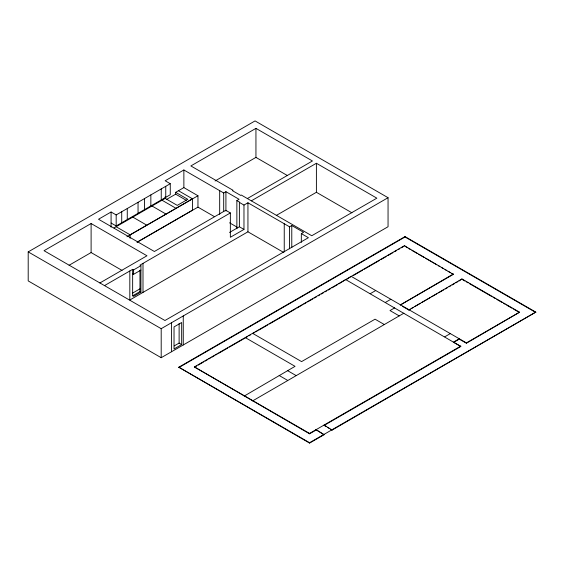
<?xml version="1.0" encoding="UTF-8"?>
<svg xmlns="http://www.w3.org/2000/svg" width="564" height="564" viewBox="0 0 564 564"><rect width="100%" height="100%" fill="white"/><g stroke="black" fill="none" stroke-linecap="round" stroke-linejoin="round"><path stroke-width="0.85" d="M28.2 251.889L255.055 120.915L388.053 197.703L388.053 226.728L161.198 357.703L28.2 280.914L28.2 251.889L161.198 328.678L388.053 197.703M99.898 282.952L146.971 255.781L91.107 223.527L44.041 250.705L164.949 320.507L308.395 237.691L301.331 233.616L301.331 242.407M111.087 223.02L116.177 225.96L170.265 194.728L170.265 183.709L116.177 214.933L111.087 212.001L98.524 219.248L154.388 251.495L225.762 210.287L230.359 212.938L230.359 237.282L243.972 229.421L243.972 205.077L239.383 202.427L239.383 226.77L229.548 232.446M236.866 228.716L236.866 200.572L239.094 199.289L225.917 191.682L223.689 192.966L183.871 169.975L165.174 180.769L170.265 183.709M247.356 198.549L312.435 160.98L255.943 128.366L190.865 165.936L233.01 190.265L232.375 190.632L240.645 195.412L241.286 195.045L311.772 235.738L376.851 198.168L316.397 163.264L251.318 200.84M113.956 227.976L165.174 198.401L177.265 205.381L187.77 199.325L175.679 192.338L175.679 194.178L186.254 200.283M175.679 192.338L183.871 187.608L197.957 195.743L197.957 207.129L137.51 242.034M166.676 199.374L175.679 194.178M69.09 265.263L91.107 252.552L122.057 270.424M215.081 180.981L255.943 157.391L287.577 175.651M116.113 226.728L130.108 234.814L192.472 198.81L192.472 210.196L136.953 242.252M126.928 236.746L197.957 195.743M239.383 202.427L239.728 202.222L236.866 200.572M104.495 285.61L132.646 269.352L133.605 269.902L140.922 265.679L140.922 292.131L133.605 296.354L132.646 295.804L132.646 269.352M230.359 212.938L139.964 265.129L140.922 265.679M243.972 205.077L247.941 202.786L289.551 226.813L291.778 225.529L303.559 232.326L301.331 233.616M132.646 273.759L133.605 274.308L140.922 270.086M132.547 293.132L140.133 288.747M132.646 295.804L139.964 291.581L140.922 292.131M283.488 252.334L247.941 231.811L129.819 300.006L129.819 270.981M276.289 215.448L316.397 192.289L351.915 212.797M174.262 345.887L179.119 343.081L181.664 344.555L181.664 322.509L174.029 326.916L174.029 348.961L181.664 344.555M324.088 434.71L316.037 429.69L324.088 434.71L309.58 443.085L178.809 367.213L405.03 236.612L535.8 312.111L332.133 430.064L330.673 429.218M178.809 367.587L405.03 236.979L535.8 312.477M316.037 430.064L309.558 433.808L194.376 366.938L404.374 245.7L453.357 274.351L400.207 305.039L453.357 273.984M194.376 367.305L196.653 365.994M198.175 365.112L203.484 362.046M205.007 361.171L207.284 359.86M208.8 358.979L210.316 358.105M211.838 357.231L214.116 355.912M215.631 355.038L217.147 354.157M218.67 353.283L227.778 348.023M229.294 347.149L244.473 338.386M247.441 336.673L245.234 337.942L245.234 337.575L295.05 366.339L244.198 396.069M248.914 335.82L250.388 334.967M254.124 332.816L252.594 333.698L252.594 333.331L301.585 361.609L375.06 319.189L384.288 324.519M255.647 331.935L257.17 331.054M258.7 330.173L267.858 324.885M269.38 324.004L295.324 309.03M296.847 308.148L302.191 305.061M303.714 304.179L306.005 302.861M307.528 301.98L312.872 298.899M314.395 298.018L316.686 296.692M318.209 295.811L319.739 294.93M321.261 294.048L323.553 292.73M325.075 291.849L326.605 290.968M328.128 290.086L330.419 288.768M331.942 287.887L337.286 284.799M338.809 283.918L345.676 279.589L460.858 346.451L324.088 425.418L324.088 425.044L332.133 430.064M346.366 279.554L351.217 276.388L466.4 342.884L519.55 312.195L466.4 343.25L459.279 339.14L453.738 342.341L460.146 346.042M353.494 275.443L362.61 270.177M364.125 269.303L379.311 260.533M380.834 259.659L386.15 256.592M387.665 255.711L392.981 252.644M394.497 251.77L396.781 250.451M398.297 249.577L399.813 248.696M401.335 247.822L403.612 246.503M370.174 293.731L375.716 290.531M385.311 302.473L390.852 299.272M394.666 307.873L389.992 310.567L399.22 315.896M519.55 312.195L461.958 278.947L408.808 310.003L410.324 309.128M411.847 308.247L413.363 307.373M414.885 306.499L420.194 303.425M421.717 302.551L430.071 297.729M431.587 296.854L436.903 293.781M438.418 292.906L443.734 289.84M445.257 288.958L447.534 287.647M449.05 286.773L450.573 285.892M452.088 285.017L454.365 283.699M455.888 282.825L457.404 281.951M458.92 281.069L461.958 278.947M403.894 313.196L252.594 400.919M444.77 336.8L450.312 333.599M453.738 341.974L459.279 338.774L459.279 339.14M194.376 366.938L309.558 433.434L460.858 346.084M178.809 367.213L309.58 442.719L535.8 312.111M407.384 247.807L404.374 245.7M408.893 248.682L410.402 249.549M411.91 250.416L417.184 253.469M418.692 254.336L423.966 257.381M425.475 258.249L436.776 264.777M438.284 265.651L439.793 266.518M441.302 267.392L443.565 268.697M445.066 269.564L446.575 270.438M448.084 271.305L450.347 272.609M451.856 273.484L453.357 274.351M462.72 279.751L464.99 281.069M466.506 281.944L468.021 282.818M469.537 283.692L491.512 296.382M493.028 297.256L495.305 298.567M496.813 299.442L502.122 302.501M503.638 303.376L505.154 304.257M506.669 305.131L511.971 308.191M513.487 309.065L519.55 312.569M402.358 306.28L408.808 310.003M178.471 190.724L192.472 198.81M239.383 226.77L243.972 229.421M229.576 222.815L236.901 227.045M197.957 207.129L214.433 216.647M162.016 200.227L176.017 208.306M152.012 206.001L166.013 214.087M132.794 217.098L146.788 225.184M287.577 370.654L295.98 375.504M279.18 375.504L287.577 380.355M324.815 425.841L326.281 426.68M327.747 427.526L329.207 428.372M466.4 342.884L466.4 343.25M405.03 236.612L405.03 236.979M316.397 163.264L316.397 192.289M309.58 442.719L309.58 443.085M309.558 433.434L309.558 433.808M291.778 225.529L291.778 247.518M289.551 226.813L289.551 248.802M284.242 223.746L284.242 251.897M255.943 128.366L255.943 157.391M247.941 202.786L247.941 231.811M225.917 191.682L225.917 211.028M223.689 192.966L223.689 211.437M219.678 190.646L219.678 214.398M183.871 169.975L183.871 187.608M183.258 315.939L183.258 344.964M179.119 323.581L179.119 343.081M171.463 322.749L171.463 351.774M165.753 186.31L165.753 197.337M165.174 196.751L165.174 198.401M161.241 188.919L161.241 199.938M161.198 328.678L161.198 357.703M150.849 194.918L150.849 205.938M144.447 198.613L144.447 209.632M142.995 263.381L142.995 292.399M139.964 270.248L139.964 291.581M138.046 202.307L138.046 213.333M133.605 269.902L133.605 274.308M130.108 234.814L130.108 238.318M127.267 208.532L127.267 219.558M121.718 211.733L121.718 222.759M116.177 214.933L116.177 225.96M111.087 212.001L111.087 227.151M91.107 223.527L91.107 252.552"/></g></svg>
